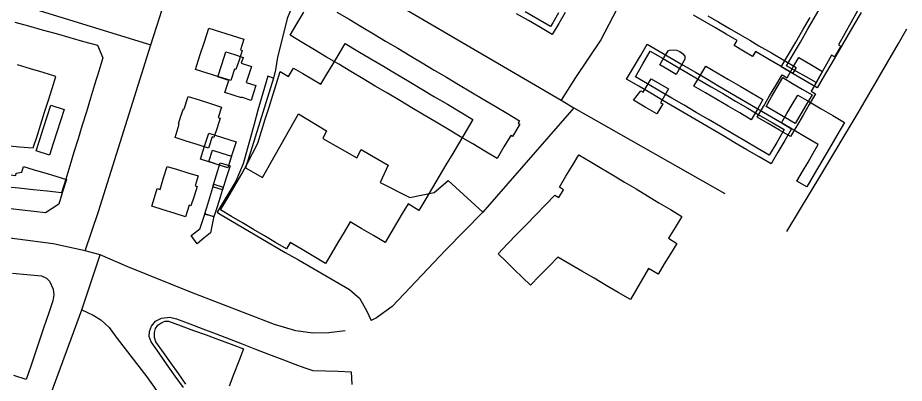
# Model space of a CAD drawing. Header units: metres. Extents: x 2534007 to 2539113, y 1151834 to 1154458.
# Drawn here: x 2538502.9 to 2538799.2, y 1151988.5 to 1152110.6 of the extents above; entities that cross this region are included whole.
import ezdxf

# ---------------------------------------------------------------- set-up
doc = ezdxf.new("R2010")
doc.units = ezdxf.units.M
doc.layers.add('Buildings', color=7, linetype='Continuous')
doc.layers.add('Roads', color=7, linetype='Continuous')

msp = doc.modelspace()

# ---------------------------------------------------------------- linework, layer by layer
at = {"layer": 'Buildings'}
for points in [[(2538609.533, 1152112.544), (2538613.606, 1152110.123), (2538617.679, 1152107.702), (2538621.751, 1152105.281), (2538625.824, 1152102.86), (2538629.897, 1152100.439), (2538633.969, 1152098.018), (2538638.042, 1152095.596), (2538642.114, 1152093.175), (2538646.187, 1152090.754), (2538650.26, 1152088.333), (2538654.332, 1152085.912), (2538658.405, 1152083.491), (2538662.478, 1152081.07), (2538666.55, 1152078.649), (2538670.623, 1152076.228), (2538670.145, 1152075.424), (2538670.74, 1152075.07), (2538668.305, 1152070.975), (2538667.71, 1152071.329), (2538665.419, 1152067.475), (2538663.128, 1152063.62), (2538659.055, 1152066.041), (2538654.983, 1152068.462), (2538650.91, 1152070.884), (2538646.837, 1152073.305), (2538642.765, 1152075.726), (2538638.692, 1152078.147), (2538634.619, 1152080.568), (2538630.547, 1152082.989), (2538626.474, 1152085.411), (2538622.402, 1152087.832), (2538618.329, 1152090.253), (2538614.256, 1152092.674), (2538610.184, 1152095.095), (2538606.111, 1152097.516), (2538602.038, 1152099.938), (2538597.966, 1152102.359), (2538593.893, 1152104.78), (2538596.184, 1152108.634), (2538598.475, 1152112.488)], [(2538685.906, 1152112.42), (2538683.722, 1152108.709), (2538681.538, 1152104.999), (2538677.57, 1152107.335), (2538673.602, 1152109.67), (2538669.634, 1152112.006)], [(2538683.684, 1152112.267), (2538681.705, 1152108.903), (2538681.705, 1152108.903), (2538680.973, 1152107.668), (2538676.738, 1152110.161), (2538672.502, 1152112.654)], [(2538784.837, 1152112.449), (2538782.375, 1152108.245), (2538779.913, 1152104.041), (2538777.45, 1152099.836), (2538774.988, 1152095.632), (2538772.526, 1152091.427), (2538770.064, 1152087.223), (2538766.083, 1152089.555), (2538762.101, 1152091.887), (2538758.12, 1152094.219), (2538760.535, 1152098.343), (2538762.95, 1152102.466), (2538765.364, 1152106.59), (2538767.779, 1152110.713)], [(2538783.58, 1152113.004), (2538781.472, 1152109.201), (2538779.364, 1152105.398), (2538777.256, 1152101.595), (2538777.974, 1152101.198), (2538775.958, 1152097.56), (2538774.868, 1152098.165), (2538773.179, 1152095.118), (2538771.489, 1152092.071), (2538769.8, 1152089.024), (2538766.474, 1152090.868), (2538763.147, 1152092.711), (2538759.821, 1152094.555), (2538762.153, 1152098.537), (2538764.485, 1152102.519), (2538766.817, 1152106.502), (2538769.149, 1152110.484), (2538771.482, 1152114.466)], [(2538501.888, 1152109.196), (2538506.486, 1152107.906), (2538511.083, 1152106.617), (2538515.681, 1152105.328), (2538520.279, 1152104.039), (2538524.876, 1152102.749), (2538529.474, 1152101.46), (2538531.344, 1152097.284), (2538531.344, 1152097.284), (2538529.962, 1152092.774), (2538528.58, 1152088.263), (2538527.199, 1152083.753), (2538525.817, 1152079.243), (2538524.435, 1152074.733), (2538523.053, 1152070.222), (2538521.671, 1152065.712), (2538520.29, 1152061.202), (2538518.908, 1152056.691), (2538517.526, 1152052.181), (2538512.756, 1152052.686), (2538507.986, 1152053.19), (2538503.215, 1152053.695), (2538498.445, 1152054.2)], [(2538733.56, 1152111.308), (2538737.191, 1152109.181), (2538740.822, 1152107.055), (2538744.453, 1152104.929), (2538747.547, 1152103.117), (2538750.641, 1152101.304), (2538754.794, 1152098.872), (2538758.946, 1152096.441), (2538763.099, 1152094.009), (2538761.973, 1152092.086), (2538757.82, 1152094.518), (2538753.668, 1152096.949), (2538749.515, 1152099.381), (2538748.54, 1152097.715), (2538745.446, 1152099.528), (2538742.351, 1152101.34), (2538743.335, 1152103.021), (2538739.704, 1152105.147), (2538736.073, 1152107.274), (2538732.442, 1152109.4), (2538728.811, 1152111.526)], [(2538498.897, 1152067.973), (2538503.482, 1152067.552), (2538508.066, 1152067.131), (2538509.325, 1152071.112), (2538510.584, 1152075.093), (2538511.844, 1152079.075), (2538513.103, 1152083.056), (2538514.362, 1152087.037), (2538515.621, 1152091.018), (2538511.349, 1152092.307), (2538507.078, 1152093.596), (2538502.806, 1152094.885)], [(2538501.07, 1152025.278), (2538505.929, 1152024.829), (2538510.787, 1152024.381), (2538512.479, 1152023.613), (2538513.502, 1152022.641), (2538514.706, 1152019.942), (2538514.918, 1152018.014), (2538514.574, 1152016.062), (2538514.574, 1152016.062), (2538513.099, 1152011.684), (2538511.623, 1152007.306), (2538510.148, 1152002.929), (2538508.673, 1151998.551), (2538507.197, 1151994.173), (2538505.722, 1151989.795), (2538501.554, 1151991.139)], [(2538558.239, 1151987.091), (2538555.544, 1151990.904), (2538552.849, 1151994.716), (2538550.154, 1151998.529), (2538547.459, 1152002.341), (2538546.834, 1152004.12), (2538546.899, 1152005.789), (2538547.549, 1152007.553), (2538548.95, 1152009.289), (2538550.87, 1152010.26), (2538553.664, 1152010.646), (2538555.983, 1152010.076), (2538560.373, 1152008.39), (2538564.762, 1152006.704), (2538569.152, 1152005.018), (2538573.541, 1152003.332), (2538577.931, 1152001.645), (2538582.32, 1151999.959), (2538586.71, 1151998.273), (2538591.099, 1151996.587), (2538595.489, 1151994.901), (2538598.502, 1151993.82), (2538601.514, 1151992.739), (2538605.774, 1151992.619), (2538610.035, 1151992.498), (2538614.295, 1151992.378), (2538614.295, 1151992.378), (2538614.504, 1151988.134)], [(2538559.085, 1151988.207), (2538556.58, 1151991.752), (2538554.075, 1151995.296), (2538551.569, 1151998.84), (2538549.064, 1152002.384), (2538548.614, 1152003.819), (2538548.634, 1152005.459), (2538548.954, 1152006.756), (2538549.728, 1152007.885), (2538551.076, 1152008.86), (2538552.111, 1152009.304), (2538553.304, 1152009.276), (2538557.479, 1152007.732), (2538561.654, 1152006.187), (2538565.829, 1152004.643), (2538570.004, 1152003.099), (2538574.179, 1152001.554), (2538578.354, 1152000.01), (2538578.354, 1152000.01), (2538576.734, 1151995.864), (2538575.113, 1151991.717), (2538573.493, 1151987.571)]]:
    msp.add_lwpolyline(points, dxfattribs=at)
for points in [[(2538577.861, 1152099.725), (2538576.836, 1152096.52), (2538575.811, 1152093.315), (2538575.275, 1152093.486), (2538574.048, 1152089.649), (2538570.136, 1152090.9), (2538566.225, 1152092.15), (2538562.313, 1152093.401), (2538563.783, 1152097.997), (2538565.253, 1152102.593), (2538566.723, 1152107.189), (2538570.635, 1152105.938), (2538574.546, 1152104.687), (2538578.458, 1152103.436), (2538577.325, 1152099.896), (2538577.861, 1152099.725)], [(2538612.316, 1152102.046), (2538616.588, 1152099.506), (2538620.86, 1152096.967), (2538625.132, 1152094.427), (2538629.404, 1152091.888), (2538633.675, 1152089.348), (2538637.947, 1152086.808), (2538642.219, 1152084.269), (2538646.491, 1152081.729), (2538650.763, 1152079.19), (2538655.035, 1152076.65), (2538652.779, 1152072.855), (2538650.523, 1152069.06), (2538648.267, 1152065.265), (2538646.011, 1152061.469), (2538643.754, 1152057.674), (2538641.498, 1152053.879), (2538639.242, 1152050.084), (2538636.986, 1152046.289), (2538633.331, 1152048.461), (2538631.409, 1152045.228), (2538629.487, 1152041.995), (2538627.565, 1152038.761), (2538625.643, 1152035.528), (2538621.771, 1152037.83), (2538617.9, 1152040.131), (2538614.028, 1152042.433), (2538611.968, 1152038.968), (2538609.908, 1152035.504), (2538607.848, 1152032.039), (2538605.788, 1152028.574), (2538601.851, 1152030.914), (2538597.913, 1152033.255), (2538593.976, 1152035.595), (2538592.666, 1152033.393), (2538589.002, 1152035.571), (2538585.338, 1152037.749), (2538581.675, 1152039.927), (2538578.011, 1152042.105), (2538574.347, 1152044.283), (2538570.683, 1152046.461), (2538573.058, 1152050.456), (2538575.433, 1152054.451), (2538577.808, 1152058.446), (2538579.572, 1152061.882), (2538581.337, 1152065.317), (2538583.101, 1152068.753), (2538584.358, 1152072.745), (2538585.614, 1152076.737), (2538586.871, 1152080.729), (2538588.128, 1152084.721), (2538589.384, 1152088.713), (2538590.641, 1152092.705), (2538593.411, 1152091.059), (2538595.071, 1152093.851), (2538598.119, 1152092.039), (2538601.166, 1152090.228), (2538604.214, 1152088.416), (2538606.24, 1152091.824), (2538608.265, 1152095.231), (2538610.291, 1152098.639), (2538612.316, 1152102.046)], [(2538761.578, 1152073.579), (2538759.285, 1152069.662), (2538756.991, 1152065.746), (2538754.698, 1152061.829), (2538750.675, 1152064.185), (2538746.651, 1152066.541), (2538742.627, 1152068.898), (2538738.604, 1152071.254), (2538734.581, 1152073.61), (2538730.557, 1152075.966), (2538726.534, 1152078.322), (2538722.51, 1152080.678), (2538718.487, 1152083.035), (2538714.463, 1152085.391), (2538710.44, 1152087.747), (2538706.416, 1152090.103), (2538708.71, 1152094.02), (2538711.004, 1152097.936), (2538713.298, 1152101.853), (2538717.321, 1152099.497), (2538721.345, 1152097.141), (2538725.368, 1152094.785), (2538729.391, 1152092.428), (2538733.415, 1152090.072), (2538737.438, 1152087.716), (2538741.461, 1152085.36), (2538745.485, 1152083.004), (2538749.508, 1152080.648), (2538753.531, 1152078.291), (2538757.555, 1152075.935), (2538761.578, 1152073.579)], [(2538582.485, 1152088.013), (2538581.711, 1152085.523), (2538580.936, 1152083.033), (2538577.655, 1152084.053), (2538577.615, 1152083.926), (2538574.848, 1152084.812), (2538572.081, 1152085.698), (2538573.386, 1152089.719), (2538569.798, 1152090.866), (2538571.14, 1152095.059), (2538572.481, 1152099.251), (2538575.351, 1152098.333), (2538578.221, 1152097.415), (2538577.591, 1152095.448), (2538580.956, 1152094.37), (2538580.101, 1152091.695), (2538579.245, 1152089.02), (2538582.485, 1152088.013)], [(2538759.096, 1152073.258), (2538756.596, 1152068.989), (2538754.096, 1152064.72), (2538750.027, 1152067.103), (2538745.957, 1152069.486), (2538741.888, 1152071.869), (2538737.819, 1152074.252), (2538733.75, 1152076.635), (2538729.68, 1152079.019), (2538725.611, 1152081.402), (2538721.542, 1152083.785), (2538717.473, 1152086.168), (2538713.403, 1152088.551), (2538709.334, 1152090.934), (2538711.834, 1152095.204), (2538714.334, 1152099.473), (2538718.403, 1152097.09), (2538722.473, 1152094.707), (2538726.542, 1152092.323), (2538730.611, 1152089.94), (2538734.68, 1152087.557), (2538738.75, 1152085.174), (2538742.819, 1152082.791), (2538746.888, 1152080.408), (2538750.957, 1152078.024), (2538755.027, 1152075.641), (2538759.096, 1152073.258)], [(2538725.916, 1152096.83), (2538724.419, 1152094.273), (2538722.921, 1152091.716), (2538720.206, 1152093.307), (2538717.49, 1152094.898), (2538718.868, 1152097.25), (2538720.245, 1152099.601), (2538720.791, 1152099.816), (2538721.949, 1152099.963), (2538723.105, 1152099.816), (2538724.191, 1152099.384), (2538725.136, 1152098.695), (2538725.848, 1152097.835), (2538725.916, 1152096.83)], [(2538771.934, 1152092.663), (2538770.015, 1152089.387), (2538768.096, 1152086.111), (2538769.571, 1152085.246), (2538767.474, 1152081.665), (2538765.376, 1152078.083), (2538763.279, 1152074.502), (2538761.181, 1152070.92), (2538757.48, 1152073.088), (2538753.779, 1152075.255), (2538750.078, 1152077.423), (2538752.152, 1152080.965), (2538754.227, 1152084.507), (2538756.301, 1152088.049), (2538758.375, 1152091.591), (2538760.031, 1152090.621), (2538761.996, 1152093.976), (2538763.961, 1152097.331), (2538767.947, 1152094.997), (2538771.934, 1152092.663)], [(2538751.983, 1152083.28), (2538750.02, 1152079.93), (2538748.058, 1152076.579), (2538744.229, 1152078.821), (2538740.399, 1152081.064), (2538736.57, 1152083.306), (2538732.74, 1152085.549), (2538728.911, 1152087.791), (2538730.873, 1152091.143), (2538732.836, 1152094.494), (2538736.665, 1152092.251), (2538740.495, 1152090.008), (2538744.324, 1152087.766), (2538748.154, 1152085.523), (2538751.983, 1152083.28)], [(2538708.711, 1152083.12), (2538711.165, 1152086.2), (2538711.931, 1152085.751), (2538713.26, 1152088.019), (2538714.589, 1152090.286), (2538717.525, 1152088.567), (2538720.461, 1152086.848), (2538719.098, 1152084.52), (2538717.734, 1152082.191), (2538718.505, 1152081.835), (2538716.564, 1152078.521), (2538712.638, 1152080.821), (2538708.711, 1152083.12)], [(2538768.388, 1152084.926), (2538766.507, 1152081.714), (2538764.625, 1152078.503), (2538762.744, 1152075.291), (2538759.5, 1152077.191), (2538756.257, 1152079.091), (2538753.013, 1152080.991), (2538754.894, 1152084.203), (2538756.774, 1152087.414), (2538758.655, 1152090.626), (2538761.899, 1152088.726), (2538765.144, 1152086.826), (2538768.388, 1152084.926)], [(2538571.011, 1152080.793), (2538569.89, 1152077.289), (2538570.531, 1152077.084), (2538569.502, 1152073.869), (2538568.473, 1152070.653), (2538567.833, 1152070.858), (2538566.615, 1152067.054), (2538562.89, 1152068.246), (2538559.166, 1152069.438), (2538555.441, 1152070.63), (2538556.884, 1152075.138), (2538556.635, 1152075.216), (2538557.439, 1152077.729), (2538558.243, 1152080.241), (2538558.491, 1152080.161), (2538559.838, 1152084.369), (2538563.562, 1152083.177), (2538567.287, 1152081.985), (2538571.011, 1152080.793)], [(2538779.225, 1152075.658), (2538776.703, 1152071.35), (2538774.18, 1152067.043), (2538771.658, 1152062.735), (2538769.135, 1152058.428), (2538766.613, 1152054.12), (2538763.333, 1152056.04), (2538765.203, 1152059.233), (2538767.073, 1152062.425), (2538768.784, 1152065.347), (2538770.494, 1152068.269), (2538766.378, 1152070.679), (2538762.262, 1152073.089), (2538758.146, 1152075.499), (2538759.964, 1152078.602), (2538761.781, 1152081.706), (2538763.599, 1152084.809), (2538767.506, 1152082.521), (2538771.412, 1152080.234), (2538775.319, 1152077.946), (2538779.225, 1152075.658)], [(2538518.353, 1152080.035), (2538517.126, 1152076.216), (2538515.899, 1152072.398), (2538514.673, 1152068.579), (2538513.446, 1152064.76), (2538509.016, 1152066.181), (2538510.242, 1152070.001), (2538511.469, 1152073.82), (2538512.695, 1152077.64), (2538513.921, 1152081.459), (2538518.353, 1152080.035)], [(2538575.876, 1152069.181), (2538574.49, 1152064.847), (2538573.103, 1152060.513), (2538568.527, 1152061.978), (2538563.951, 1152063.443), (2538565.339, 1152067.776), (2538566.726, 1152072.109), (2538571.301, 1152070.645), (2538575.876, 1152069.181)], [(2538574.329, 1152064.344), (2538573.103, 1152060.513), (2538569.904, 1152061.537), (2538566.704, 1152062.561), (2538567.93, 1152066.391), (2538571.13, 1152065.368), (2538574.329, 1152064.344)], [(2538690.433, 1152064.891), (2538694.261, 1152062.6), (2538698.09, 1152060.308), (2538701.918, 1152058.017), (2538705.746, 1152055.725), (2538709.575, 1152053.434), (2538713.403, 1152051.142), (2538717.231, 1152048.851), (2538721.06, 1152046.559), (2538724.888, 1152044.268), (2538722.637, 1152040.604), (2538720.386, 1152036.939), (2538723.199, 1152035.211), (2538721.105, 1152031.802), (2538719.01, 1152028.392), (2538716.916, 1152024.983), (2538713.745, 1152026.905), (2538711.72, 1152023.437), (2538709.695, 1152019.969), (2538707.67, 1152016.501), (2538703.624, 1152018.864), (2538699.579, 1152021.227), (2538695.533, 1152023.59), (2538691.487, 1152025.952), (2538687.442, 1152028.315), (2538683.396, 1152030.678), (2538680.365, 1152027.543), (2538677.335, 1152024.409), (2538674.304, 1152021.274), (2538671.586, 1152023.906), (2538668.869, 1152026.538), (2538666.151, 1152029.169), (2538663.433, 1152031.801), (2538666.596, 1152035.061), (2538669.758, 1152038.321), (2538672.921, 1152041.581), (2538676.083, 1152044.84), (2538679.246, 1152048.1), (2538682.408, 1152051.36), (2538683.733, 1152050.626), (2538685.315, 1152053.186), (2538683.989, 1152054.054), (2538686.137, 1152057.666), (2538688.285, 1152061.279), (2538690.433, 1152064.891)], [(2538573.831, 1152061.14), (2538572.591, 1152057.152), (2538571.35, 1152053.164), (2538568.095, 1152054.176), (2538569.337, 1152058.165), (2538570.578, 1152062.153), (2538573.831, 1152061.14)], [(2538504.788, 1152060.98), (2538508.375, 1152059.881), (2538511.962, 1152058.782), (2538515.549, 1152057.683), (2538519.136, 1152056.584), (2538517.88, 1152052.484), (2538516.624, 1152048.383), (2538514.411, 1152046.896), (2538512.198, 1152045.409), (2538508.277, 1152045.865), (2538504.357, 1152046.32), (2538500.436, 1152046.776), (2538497.586, 1152047.108), (2538494.735, 1152047.439), (2538495.169, 1152051.175), (2538495.604, 1152054.912), (2538496.038, 1152058.648), (2538499.132, 1152058.288), (2538502.225, 1152057.928), (2538502.35, 1152058.706), (2538504.206, 1152059.083), (2538504.788, 1152060.98)], [(2538562.793, 1152054.301), (2538561.789, 1152051.04), (2538560.784, 1152047.778), (2538560.134, 1152047.978), (2538558.963, 1152044.174), (2538555.205, 1152045.331), (2538551.446, 1152046.488), (2538547.688, 1152047.645), (2538548.599, 1152050.603), (2538549.509, 1152053.561), (2538550.453, 1152053.271), (2538551.641, 1152057.13), (2538552.829, 1152060.989), (2538556.273, 1152059.929), (2538559.716, 1152058.868), (2538563.16, 1152057.808), (2538562.143, 1152054.501), (2538562.793, 1152054.301)], [(2538571.563, 1152054.053), (2538570.533, 1152050.742), (2538569.503, 1152047.431), (2538568.473, 1152044.12), (2538565.355, 1152045.09), (2538566.385, 1152048.401), (2538567.416, 1152051.712), (2538568.446, 1152055.023), (2538571.563, 1152054.053)], [(2538567.268, 1152038.805), (2538565.072, 1152036.968), (2538562.875, 1152035.131), (2538560.888, 1152037.933), (2538563.7, 1152040.146), (2538563.794, 1152040.245), (2538563.856, 1152040.365), (2538565.463, 1152045.035), (2538568.47, 1152044.345), (2538567.869, 1152041.575), (2538567.268, 1152038.805)]]:
    msp.add_lwpolyline(points, close=True, dxfattribs=at)
at = {"layer": 'Roads'}
for points in [[(2538738.265, 1152179.038), (2538729.369, 1152162.994), (2538719.421, 1152144.79), (2538697.831, 1152103.304), (2538689.364, 1152090.709), (2538684.555, 1152083.099)], [(2538547.375, 1152101.605), (2538552.203, 1152116.613), (2538559.654, 1152142.641), (2538563.223, 1152153.556)], [(2538602.309, 1152130.7), (2538600.984, 1152127.821), (2538599.374, 1152124.539), (2538596.305, 1152118.613), (2538592.918, 1152110.358), (2538591.86, 1152105.806), (2538589.743, 1152097.445), (2538589.003, 1152093.213), (2538588.413, 1152090.51)], [(2538487.123, 1152120.141), (2538547.375, 1152101.605)], [(2538627.51, 1152116.436), (2538684.555, 1152083.099)], [(2538759.915, 1152039.193), (2538764.221, 1152046.256), (2538771.324, 1152058.093), (2538783.831, 1152078.895), (2538797.341, 1152102.01), (2538800.099, 1152106.899)], [(2538525.369, 1152032.778), (2538529.905, 1152045.873), (2538547.375, 1152101.605)], [(2538588.413, 1152090.51), (2538586.444, 1152091.11), (2538583.136, 1152079.789), (2538581.915, 1152075.079), (2538578.254, 1152061.863), (2538575.738, 1152056.075), (2538569.564, 1152045.675), (2538570.358, 1152045.093), (2538592.29, 1152032.205), (2538596.71, 1152029.748), (2538613.823, 1152019.885), (2538617.12, 1152016.961), (2538619.411, 1152012.851), (2538621.051, 1152009.519)], [(2538588.413, 1152090.51), (2538581.243, 1152067.457)], [(2538684.555, 1152083.099), (2538688.814, 1152080.506)], [(2538688.814, 1152080.506), (2538658.346, 1152045.641)], [(2538688.814, 1152080.506), (2538739.297, 1152051.957)], [(2538581.243, 1152067.457), (2538578.988, 1152060.443), (2538584.734, 1152057.315), (2538596.73, 1152078.526), (2538606.059, 1152072.829), (2538604.899, 1152070.286), (2538616.171, 1152063.878), (2538617.641, 1152066.579), (2538626.736, 1152061.358), (2538624.029, 1152055.559), (2538633.978, 1152050.576), (2538642.129, 1152052.258)], [(2538645.85, 1152055.439), (2538646.78, 1152056.313), (2538658.346, 1152045.641)], [(2538642.129, 1152052.258), (2538645.85, 1152055.439)], [(2538658.346, 1152045.641), (2538646.003, 1152033.108), (2538627.984, 1152014.136), (2538622.825, 1152010.406), (2538621.051, 1152009.519)], [(2538525.369, 1152032.778), (2538514.719, 1152035.13), (2538478.788, 1152039.76)], [(2538530.461, 1152031.426), (2538525.369, 1152032.778)], [(2538524.337, 1152013.084), (2538530.461, 1152031.426)], [(2538612.268, 1152006.04), (2538606.87, 1152005.405), (2538601.553, 1152005.246), (2538595.838, 1152006.04), (2538588.694, 1152008.104), (2538560.913, 1152018.82), (2538539.659, 1152027.378), (2538530.461, 1152031.426)], [(2538455.884, 1151834.092), (2538504.91, 1151960.315), (2538524.337, 1152013.084)], [(2538524.337, 1152013.084), (2538528.098, 1152011.278), (2538530.69, 1152009.683), (2538533.381, 1152007.091), (2538536.073, 1152003.503), (2538546.034, 1151990.638), (2538592.639, 1151924.868)]]:
    msp.add_lwpolyline(points, dxfattribs=at)

doc.saveas('drawing.dxf')
